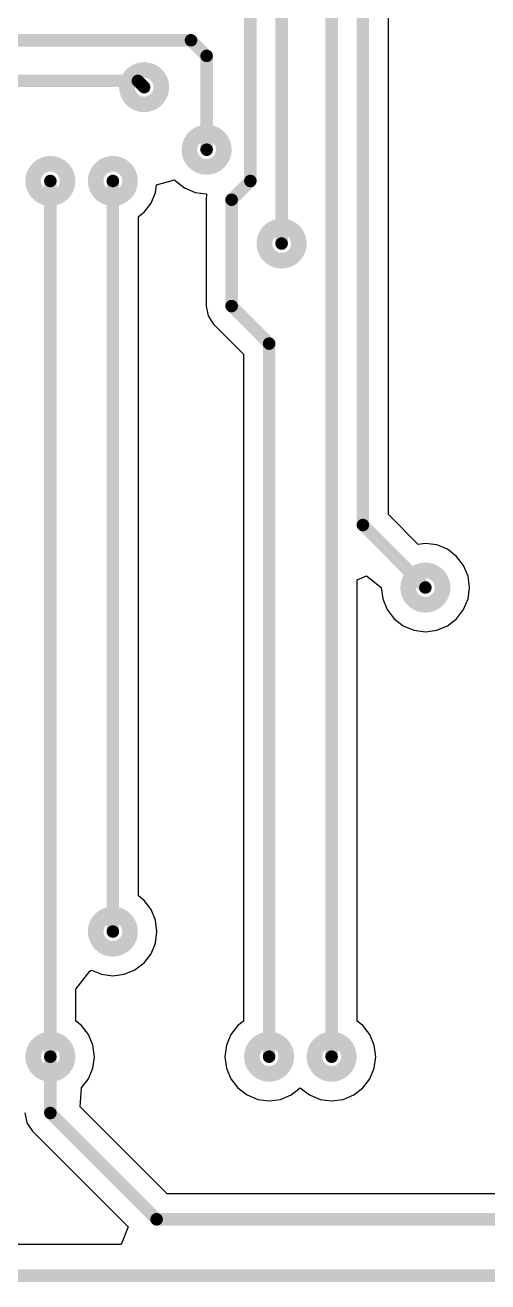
# Model space of a CAD drawing. Extents: x 30.6 to 80.8, y 30 to 60.2.
# Drawn here: x 44.8 to 52.2, y 30 to 50.09 of the extents above; entities that cross this region are included whole.
import ezdxf

# ---------------------------------------------------------------- set-up
doc = ezdxf.new("R2010")
doc.units = 0
doc.layers.add('MULTILAYER', color=9, linetype='CONTINUOUS')
doc.layers.add('TOPLAYER', color=1, linetype='CONTINUOUS')

msp = doc.modelspace()

# ---------------------------------------------------------------- linework, layer by layer
at = {"layer": 'MULTILAYER', "const_width": 0.2499995}
for points in [[(46.42499986, 49.10000085999999, 1), (46.9750013, 49.10000085999999, 1)], [(47.42499786, 48.10000032, 1), (47.9749993, 48.10000032, 1)], [(44.92499778, 47.60000132, 1), (45.47499922, 47.60000132, 1)], [(45.92499832, 47.60000132, 1), (46.47499976, 47.60000132, 1)], [(48.624998, 46.60000077999999, 1), (49.17499944, 46.60000077999999, 1)], [(50.92499848, 41.10000162, 1), (51.47499991999999, 41.10000162, 1)], [(45.92499832, 35.59999991999999, 1), (46.47499976, 35.59999991999999, 1)], [(44.92499778, 33.60000137999999, 1), (45.47499922, 33.60000137999999, 1)], [(48.4249984, 33.60000137999999, 1), (48.97499984, 33.60000137999999, 1)], [(49.42499893999999, 33.60000137999999, 1), (49.97500038, 33.60000137999999, 1)]]:
    msp.add_lwpolyline(points, format="xyb", close=True, dxfattribs=at)
at = {"layer": 'TOPLAYER'}
for p, q in [((50.60783376, 42.26893502), (50.60783376, 52.09998724)), ((46.89812058, 47.53986428), (47.18789902, 47.61750954)), ((47.18789902, 47.61750954), (47.20075396, 47.6007557)), ((46.81144562, 47.24698196), (46.88197888, 47.4172661)), ((46.88197888, 47.4172661), (46.89812058, 47.53986428)), ((47.20075396, 47.6007557), (47.34697921999999, 47.48855374)), ((47.34697921999999, 47.48855374), (47.51726335999999, 47.41802048)), ((47.51726335999999, 47.41802048), (47.6999935, 47.3939616)), ((46.69924366, 47.1007567), (46.81144562, 47.24698196)), ((47.69216268, 47.30000446), (47.69216014, 47.29999684)), ((47.69216014, 47.29999684), (47.69216268, 47.29999684)), ((47.69999603999999, 47.39395906), (47.69216268, 47.30000446)), ((47.69216268, 47.29999684), (47.69216522, 47.29998922)), ((47.69216522, 47.29998922), (47.69216522, 45.60001294)), ((47.6999935, 47.3939616), (47.69999603999999, 47.39395906)), ((46.60783413999999, 47.03061714), (46.69924366, 47.1007567)), ((46.60783413999999, 36.16938409999999), (46.60783413999999, 47.03061714)), ((47.69216522, 45.60001294), (47.69216268, 45.60000024)), ((47.69216268, 45.60000024), (47.71805798, 45.46982269999999)), ((47.71805798, 45.46982269999999), (47.7232091, 45.4439274)), ((47.7232091, 45.4439274), (47.8116138, 45.3116188)), ((47.8116138, 45.3116188), (47.81161126, 45.31161626)), ((47.81161126, 45.31161626), (47.81161634, 45.31161118)), ((47.81161634, 45.31161118), (47.81161634, 45.31161118)), ((47.81161634, 45.31161118), (47.81161888, 45.31161118)), ((47.81161888, 45.31161118), (47.81161888, 45.31161372)), ((47.81161888, 45.31161372), (47.81161888, 45.31161372)), ((47.81161888, 45.31161372), (48.29216401999999, 44.83107112)), ((48.29216401999999, 44.83107112), (48.29216401999999, 34.16938555999999)), ((51.08576778, 41.79100099999999), (50.60783376, 42.26893502)), ((51.1999992, 41.80604034), (51.08576778, 41.79100099999999)), ((51.38273442, 41.78198146), (51.1999992, 41.80604034)), ((51.55301856, 41.7114482), (51.38273442, 41.78198146)), ((51.69924382, 41.59924624), (51.55301856, 41.7114482)), ((51.81144578, 41.45302098), (51.69924382, 41.59924624)), ((51.88197904, 41.28273684), (51.81144578, 41.45302098)), ((50.10783476, 41.22343038), (50.25625458, 41.284906)), ((50.10783476, 34.16938555999999), (50.10783476, 41.22343038)), ((50.25625458, 41.284906), (50.4942602, 41.10227746)), ((51.90603792, 41.10000162), (51.88197904, 41.28273684)), ((50.4942602, 41.10227746), (50.49396048, 41.10000162)), ((50.49396048, 41.10000162), (50.51801936, 40.9172664)), ((51.88197904, 40.9172664), (51.90603792, 41.10000162)), ((50.51801936, 40.9172664), (50.58855261999999, 40.74698226)), ((51.81144578, 40.74698226), (51.88197904, 40.9172664)), ((50.58855261999999, 40.74698226), (50.70075457999999, 40.60075699999999)), ((50.70075457999999, 40.60075699999999), (50.84697984, 40.48855503999999)), ((51.55301856, 40.48855503999999), (51.69924382, 40.60075699999999)), ((51.69924382, 40.60075699999999), (51.81144578, 40.74698226)), ((50.84697984, 40.48855503999999), (51.01726398, 40.41802178)), ((51.01726398, 40.41802178), (51.1999992, 40.3939629)), ((51.1999992, 40.3939629), (51.38273442, 40.41802178)), ((51.38273442, 40.41802178), (51.55301856, 40.48855503999999)), ((46.69924366, 36.09924454), (46.60783413999999, 36.16938409999999)), ((46.81144562, 35.95301928), (46.69924366, 36.09924454)), ((46.88197888, 35.78273514), (46.81144562, 35.95301928)), ((46.90603776, 35.59999991999999), (46.88197888, 35.78273514)), ((46.88197888, 35.4172647), (46.90603776, 35.59999991999999)), ((46.81144562, 35.24698056), (46.88197888, 35.4172647)), ((46.69924366, 35.1007553), (46.81144562, 35.24698056)), ((45.6078336, 34.67689026), (45.8294359, 34.96568826)), ((45.8294359, 34.96568826), (45.8572743, 34.98428868)), ((45.8572743, 34.98428868), (46.01726382, 34.91802008)), ((46.38273426, 34.91802008), (46.5530184, 34.98855334)), ((46.5530184, 34.98855334), (46.69924366, 35.1007553)), ((46.01726382, 34.91802008), (46.19999903999999, 34.8939612)), ((46.19999903999999, 34.8939612), (46.38273426, 34.91802008)), ((45.6078336, 34.16938555999999), (45.6078336, 34.67689026)), ((45.69924312, 34.099246), (45.6078336, 34.16938555999999)), ((48.29216401999999, 34.16938555999999), (48.2007545, 34.099246)), ((50.19924427999999, 34.099246), (50.10783476, 34.16938555999999)), ((45.81144508, 33.95302074), (45.69924312, 34.099246)), ((48.2007545, 34.099246), (48.08855253999999, 33.95302074)), ((50.31144624, 33.95302074), (50.19924427999999, 34.099246)), ((45.88197834, 33.7827366), (45.81144508, 33.95302074)), ((45.90603721999999, 33.60000137999999), (45.88197834, 33.7827366)), ((48.01801928, 33.7827366), (47.9939604, 33.60000137999999)), ((48.08855253999999, 33.95302074), (48.01801928, 33.7827366)), ((50.3819795, 33.7827366), (50.31144624, 33.95302074)), ((50.40603838, 33.60000137999999), (50.3819795, 33.7827366)), ((45.88197834, 33.41726616), (45.90603721999999, 33.60000137999999)), ((47.9939604, 33.60000137999999), (48.01801928, 33.41726616)), ((50.3819795, 33.41726616), (50.40603838, 33.60000137999999)), ((45.81144508, 33.24698202), (45.88197834, 33.41726616)), ((48.01801928, 33.41726616), (48.08855253999999, 33.24698202)), ((50.31144624, 33.24698202), (50.3819795, 33.41726616)), ((45.69924312, 33.10075676), (45.81144508, 33.24698202)), ((48.08855253999999, 33.24698202), (48.2007545, 33.10075676)), ((50.19924427999999, 33.10075676), (50.31144624, 33.24698202)), ((45.67721624, 32.7995534), (45.69683774, 33.09891272)), ((45.69683774, 33.09891272), (45.69924312, 33.10075676)), ((48.2007545, 33.10075676), (48.34697976, 32.9885548)), ((48.34697976, 32.9885548), (48.5172639, 32.91802154)), ((48.88273434, 32.91802154), (49.05301848, 32.9885548)), ((49.05301848, 32.9885548), (49.1992412, 33.10075422)), ((49.1992412, 33.10075422), (49.19924374, 33.10075167999999)), ((49.19924374, 33.10075167999999), (49.19924374, 33.10075422)), ((49.19924374, 33.10075422), (49.34697775999999, 32.9885548)), ((49.34697775999999, 32.9885548), (49.34697775999999, 32.9885548)), ((49.34697775999999, 32.9885548), (49.34698284, 32.98854971999999)), ((49.34698284, 32.98854971999999), (49.34698284, 32.98855226)), ((49.34698284, 32.98855226), (49.51726444, 32.91802154)), ((49.88273487999999, 32.91802154), (50.05301902, 32.9885548)), ((50.05301902, 32.9885548), (50.19924427999999, 33.10075676)), ((47.0689305, 31.4078366), (45.67721624, 32.7995534)), ((48.5172639, 32.91802154), (48.69999911999999, 32.89396266)), ((48.69999911999999, 32.89396266), (48.88273434, 32.91802154)), ((49.51726444, 32.91802154), (49.69999966, 32.89396266)), ((49.69999966, 32.89396266), (49.88273487999999, 32.91802154)), ((44.79216086, 32.70000318), (44.81805616, 32.56982564)), ((44.81805616, 32.56982564), (44.82320728, 32.54393034)), ((44.82320728, 32.54393034), (44.91161198, 32.41162174)), ((44.91161198, 32.41162174), (44.91160944, 32.4116192)), ((44.91160944, 32.4116192), (44.91161452, 32.41161412)), ((44.91161452, 32.41161412), (44.91161452, 32.41161412)), ((44.91161452, 32.41161412), (44.91161706, 32.41161412)), ((44.91161706, 32.41161412), (44.91161706, 32.41161666)), ((44.91161706, 32.41161666), (44.91161706, 32.41161666)), ((44.91161706, 32.41161666), (46.4460717, 30.87716456)), ((57.58399963999999, 31.4078366), (47.0689305, 31.4078366)), ((46.4460717, 30.87716456), (46.33126624, 30.59999976)), ((46.33126624, 30.59999976), (31.19999856, 30.59999976))]:
    msp.add_line(p, q, dxfattribs=at)
at = {"layer": 'TOPLAYER', "const_width": 0.1999996}
for points in [[(50.19999866, 42.10000216), (50.19999866, 52.09999994)], [(48.89999872, 46.60000077999999), (48.89999872, 51.40000134)], [(49.69999966, 33.60000137999999), (49.69999966, 51.3999988)], [(48.39999972, 47.60000132), (48.39999972, 51.10000194)], [(43.49999936, 49.8500019), (47.44999654, 49.8500019)], [(47.44999654, 49.8500019), (47.69999858, 49.59999986)], [(47.69999858, 48.10000032), (47.69999858, 49.59999986)], [(43.49999936, 49.20000066), (46.60000077999999, 49.20000066)], [(46.60000077999999, 49.20000066), (46.70000057999999, 49.10000085999999)], [(45.1999985, 33.60000137999999), (45.1999985, 47.60000132)], [(46.19999903999999, 35.59999991999999), (46.19999903999999, 47.60000132)], [(48.10000032, 47.30000192), (48.39999972, 47.60000132)], [(48.10000032, 45.60000024), (48.10000032, 47.30000192)], [(48.10000032, 45.60000024), (48.69999911999999, 45.00000144)], [(48.69999911999999, 33.60000137999999), (48.69999911999999, 45.00000144)], [(50.19999866, 42.10000216), (51.1999992, 41.10000162)], [(45.1999985, 32.70000318), (45.1999985, 33.60000137999999)], [(45.1999985, 32.70000318), (46.90000018, 31.0000015)], [(46.90000018, 31.0000015), (61.69999851999999, 31.0000015)], [(30.69999956, 30.10000076), (80.69999862, 30.10000076)]]:
    msp.add_lwpolyline(points, dxfattribs=at)
at = {"layer": 'TOPLAYER'}
for points, const_width in [([(47.39999664, 49.8500019, 1), (47.49999644, 49.8500019, 1)], 0.0999998), ([(47.39999664, 49.8500019, 1), (47.49999644, 49.8500019, 1)], 0.0999998), ([(47.64999868, 49.59999986, 1), (47.74999848, 49.59999986, 1)], 0.0999998), ([(47.64999868, 49.59999986, 1), (47.74999848, 49.59999986, 1)], 0.0999998), ([(46.42499986, 49.10000085999999, 1), (46.9750013, 49.10000085999999, 1)], 0.2499995), ([(46.55000088, 49.20000066, 1), (46.65000068, 49.20000066, 1)], 0.0999998), ([(46.55000088, 49.20000066, 1), (46.65000068, 49.20000066, 1)], 0.0999998), ([(46.65000068, 49.10000085999999, 1), (46.75000048, 49.10000085999999, 1)], 0.0999998), ([(47.42499786, 48.10000032, 1), (47.9749993, 48.10000032, 1)], 0.2499995), ([(47.64999868, 48.10000032, 1), (47.74999848, 48.10000032, 1)], 0.0999998), ([(44.92499778, 47.60000132, 1), (45.47499922, 47.60000132, 1)], 0.2499995), ([(45.92499832, 47.60000132, 1), (46.47499976, 47.60000132, 1)], 0.2499995), ([(45.1499986, 47.60000132, 1), (45.2499984, 47.60000132, 1)], 0.0999998), ([(46.14999914, 47.60000132, 1), (46.24999894, 47.60000132, 1)], 0.0999998), ([(48.34999982, 47.60000132, 1), (48.44999962, 47.60000132, 1)], 0.0999998), ([(48.34999982, 47.60000132, 1), (48.44999962, 47.60000132, 1)], 0.0999998), ([(48.05000042, 47.30000192, 1), (48.15000022, 47.30000192, 1)], 0.0999998), ([(48.05000042, 47.30000192, 1), (48.15000022, 47.30000192, 1)], 0.0999998), ([(48.624998, 46.60000077999999, 1), (49.17499944, 46.60000077999999, 1)], 0.2499995), ([(48.84999882, 46.60000077999999, 1), (48.94999862, 46.60000077999999, 1)], 0.0999998), ([(48.05000042, 45.60000024, 1), (48.15000022, 45.60000024, 1)], 0.0999998), ([(48.05000042, 45.60000024, 1), (48.15000022, 45.60000024, 1)], 0.0999998), ([(48.64999922, 45.00000144, 1), (48.74999902, 45.00000144, 1)], 0.0999998), ([(48.64999922, 45.00000144, 1), (48.74999902, 45.00000144, 1)], 0.0999998), ([(50.14999876, 42.10000216, 1), (50.24999855999999, 42.10000216, 1)], 0.0999998), ([(50.14999876, 42.10000216, 1), (50.24999855999999, 42.10000216, 1)], 0.0999998), ([(50.92499848, 41.10000162, 1), (51.47499991999999, 41.10000162, 1)], 0.2499995), ([(51.1499993, 41.10000162, 1), (51.2499991, 41.10000162, 1)], 0.0999998), ([(45.92499832, 35.59999991999999, 1), (46.47499976, 35.59999991999999, 1)], 0.2499995), ([(46.14999914, 35.59999991999999, 1), (46.24999894, 35.59999991999999, 1)], 0.0999998), ([(44.92499778, 33.60000137999999, 1), (45.47499922, 33.60000137999999, 1)], 0.2499995), ([(48.4249984, 33.60000137999999, 1), (48.97499984, 33.60000137999999, 1)], 0.2499995), ([(49.42499893999999, 33.60000137999999, 1), (49.97500038, 33.60000137999999, 1)], 0.2499995), ([(45.1499986, 33.60000137999999, 1), (45.2499984, 33.60000137999999, 1)], 0.0999998), ([(45.1499986, 33.60000137999999, 1), (45.2499984, 33.60000137999999, 1)], 0.0999998), ([(48.64999922, 33.60000137999999, 1), (48.74999902, 33.60000137999999, 1)], 0.0999998), ([(49.64999976, 33.60000137999999, 1), (49.74999956, 33.60000137999999, 1)], 0.0999998), ([(45.1499986, 32.70000318, 1), (45.2499984, 32.70000318, 1)], 0.0999998), ([(45.1499986, 32.70000318, 1), (45.2499984, 32.70000318, 1)], 0.0999998), ([(46.85000028, 31.0000015, 1), (46.95000008, 31.0000015, 1)], 0.0999998), ([(46.85000028, 31.0000015, 1), (46.95000008, 31.0000015, 1)], 0.0999998)]:
    msp.add_lwpolyline(points, format="xyb", close=True, dxfattribs=dict(at, const_width=const_width))

doc.saveas('drawing.dxf')
